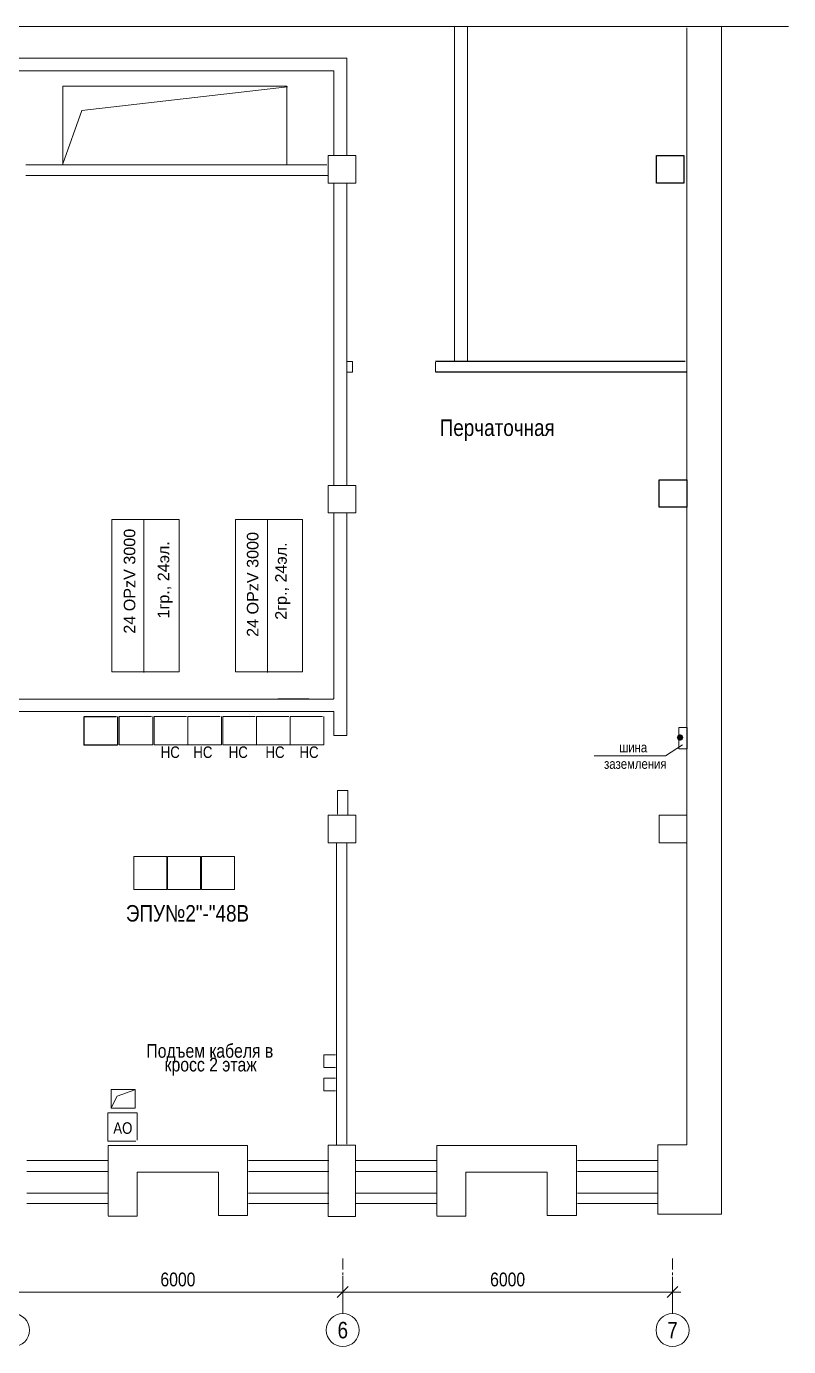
# Model space of a CAD drawing. Header units: millimetres. Extents: x 529148 to 732989, y -6155083 to -138668.
# Drawn here: x 719119 to 732989, y -166773 to -142756 of the extents above; entities that cross this region are included whole.
import ezdxf
from ezdxf.enums import TextEntityAlignment as Align

# ---------------------------------------------------------------- set-up
doc = ezdxf.new("R2010")
doc.units = ezdxf.units.MM
doc.linetypes.add('осеваяX2', pattern=[4, 2.5, -0.5, 0.5, -0.5])
doc.layers.add('Оси здания', color=6, linetype='Continuous')
doc.styles.add('17_Standard 2.5', font='ARIALN.TTF', dxfattribs={"height": 250})
doc.styles.get("Standard").update_dxf_attribs({"font": 'ARIALN.TTF', "height": 3})
doc.dimstyles.get("Standard").update_dxf_attribs({"dimtxt": 2.5, "dimasz": 2, "dimexe": 1.5, "dimexo": 3, "dimgap": 1, "dimtad": 1, "dimtoh": 1, "dimdec": 0, "dimrnd": 1, "dimzin": 0, "dimdsep": 46, "dimtxsty": '17_Standard 2.5', "dimblk": 'OBLIQUE', "dimcen": 2, "dimdle": 1.5, "dimclrd": 5, "dimclre": 5, "dimclrt": 5, "dimadec": 0, "dimazin": 0, "dimtfac": 1, "dimtdec": 0, "dimtofl": 0, "dimtmove": 0, "dimatfit": 3, "dimldrblk": 'OBLIQUE', "dimfxl": 1, "dimtolj": 1, "dimtzin": 0, "dimlwd": 5, "dimlwe": 5, "dimarcsym": 0})

# ---------------------------------------------------------------- blocks, each defined once
blk = doc.blocks.new('*U506')
at = {"layer": 'Оси здания', "linetype": 'осеваяX2', "lineweight": 5}
blk.add_line((0, -10), (0, 0), dxfattribs=at)
at = {"layer": 'Оси здания', "lineweight": 5}
blk.add_circle((0, -13), 3, dxfattribs=at)
at = {"layer": 'Оси здания', "linetype": 'ByBlock', "lineweight": 5}
blk.add_attdef('ОСЬ', text='', height=3, rotation=360, dxfattribs=at).set_placement((0, -13), align=Align.MIDDLE_CENTER)
blk = doc.blocks.new('_Oblique')
at = {"color": 0, "linetype": 'ByBlock', "lineweight": -2}
blk.add_line((-0.5, -0.5), (0.5, 0.5), dxfattribs=at)
blk = doc.blocks.new('*D518')
at = {"color": 5, "linetype": 'Continuous', "lineweight": 5, "transparency": 16777216}
for p, q in [((718876, -165490), (718876, -165932)), ((724876, -165507), (724876, -165932)), ((718726, -165782), (725026, -165782))]:
    blk.add_line(p, q, dxfattribs=at)
at = {"layer": 'Defpoints', "color": 0, "linetype": 'Continuous', "lineweight": 50, "transparency": 16777216}
for p in [(718876, -165190), (724876, -165207), (724876, -165782)]:
    blk.add_point(p, dxfattribs=at)
at = {"color": 5, "linetype": 'Continuous', "lineweight": 5, "transparency": 16777216, "xscale": 200, "yscale": 200, "zscale": 200, "rotation": 180}
blk.add_blockref('_Oblique', (718876, -165782), dxfattribs=at)
at = {"color": 5, "linetype": 'Continuous', "lineweight": 5, "transparency": 16777216, "xscale": 200, "yscale": 200, "zscale": 200}
blk.add_blockref('_Oblique', (724876, -165782), dxfattribs=at)
at = {"color": 5, "linetype": 'Continuous', "lineweight": 20, "transparency": 16777216, "insert": (721876, -165554), "char_height": 250, "attachment_point": 5, "style": '17_Standard 2.5'}
blk.add_mtext('\\A1;6000', dxfattribs=at)
blk = doc.blocks.new('*D519')
at = {"color": 5, "linetype": 'Continuous', "lineweight": 5, "transparency": 16777216}
for p, q in [((724876, -165490), (724876, -165932)), ((730876, -165507), (730876, -165932)), ((724726, -165782), (731026, -165782))]:
    blk.add_line(p, q, dxfattribs=at)
at = {"layer": 'Defpoints', "color": 0, "linetype": 'Continuous', "lineweight": 50, "transparency": 16777216}
for p in [(724876, -165190), (730876, -165207), (730876, -165782)]:
    blk.add_point(p, dxfattribs=at)
at = {"color": 5, "linetype": 'Continuous', "lineweight": 5, "transparency": 16777216, "xscale": 200, "yscale": 200, "zscale": 200, "rotation": 180}
blk.add_blockref('_Oblique', (724876, -165782), dxfattribs=at)
at = {"color": 5, "linetype": 'Continuous', "lineweight": 5, "transparency": 16777216, "xscale": 200, "yscale": 200, "zscale": 200}
blk.add_blockref('_Oblique', (730876, -165782), dxfattribs=at)
at = {"color": 5, "linetype": 'Continuous', "lineweight": 20, "transparency": 16777216, "insert": (727876, -165554), "char_height": 250, "attachment_point": 5, "style": '17_Standard 2.5'}
blk.add_mtext('\\A1;6000', dxfattribs=at)

msp = doc.modelspace()

# ---------------------------------------------------------------- linework, layer by layer
at = {"color": 7, "lineweight": 5}
msp.add_line((701892.981876, -142762.719718), (732988.634888, -142756.472213), dxfattribs=at)
at = {"color": 7, "linetype": 'Continuous', "lineweight": 20}
for p, q in [((726907.593057, -142757.795986), (726907.593057, -148856.836817)), ((727145.926597, -148856.836817), (727145.926597, -142757.795986)), ((724949.295337, -143332.257507), (715449.295337, -143332.257507)), ((724949.295337, -145106.6118), (724949.295337, -143332.257507)), ((718923.257057, -143561.838171), (724710.961797, -143561.838171)), ((724710.961797, -143561.838171), (724710.961797, -145106.6118)), ((724588.336031, -145277.547087), (719111.404778, -145277.547087)), ((724611.404778, -145106.6118), (725111.404778, -145106.6118)), ((724611.404778, -145606.6118), (724611.404778, -145106.6118)), ((725111.404778, -145106.6118), (725111.404778, -145606.6118)), ((719111.404778, -145466.769053), (724615.414103, -145466.769053)), ((725111.404778, -145606.6118), (724611.404778, -145606.6118)), ((724710.961797, -145606.6118), (724710.961797, -151106.6118)), ((724949.295337, -151106.6118), (724949.295337, -145606.6118)), ((726563.395731, -148866.646787), (726563.395731, -149042.25689)), ((724611.404778, -151106.6118), (725111.404778, -151106.6118)), ((724611.404778, -151606.6118), (724611.404778, -151106.6118)), ((725111.404778, -151106.6118), (725111.404778, -151606.6118)), ((725111.404778, -151606.6118), (724611.404778, -151606.6118)), ((724710.961797, -151606.6118), (724710.961797, -154983.284218)), ((724949.295337, -155657.350816), (724949.295337, -151606.6118)), ((702774.715332, -154993.284218), (724700.961797, -154993.284218)), ((723693.931828, -154990.851206), (724257.51932, -154990.851206)), ((724700.961797, -154993.284218), (724710.961797, -154983.284218)), ((724710.961797, -155221.687826), (702774.715332, -155221.687826)), ((720165.838674, -155832.06098), (720165.838674, -155318.512412)), ((720165.838674, -155318.512412), (720753.148077, -155318.512412)), ((720172.594951, -155823.830871), (720172.594951, -155310.282303)), ((720172.594951, -155310.282303), (720759.904353, -155310.282303)), ((720777.619242, -155318.512412), (720777.619242, -155832.06098)), ((720784.375519, -155310.282303), (720784.375519, -155823.830871)), ((720808.846814, -155823.830871), (720808.846814, -155310.282303)), ((720808.846814, -155310.282303), (721396.156217, -155310.282303)), ((721420.627383, -155310.282303), (721420.627383, -155823.830871)), ((721445.098549, -155823.830871), (721445.098549, -155310.282303)), ((721445.098549, -155310.282303), (722032.407952, -155310.282303)), ((722056.879118, -155310.282303), (722056.879118, -155823.830871)), ((722056.879118, -155310.282303), (722644.18852, -155310.282303)), ((722668.659686, -155310.282303), (722668.659686, -155823.830871)), ((722693.130982, -155823.830871), (722693.130982, -155310.282303)), ((722693.130982, -155310.282303), (723280.440384, -155310.282303)), ((723304.91155, -155823.830871), (723304.91155, -155310.282303)), ((723304.91155, -155310.282303), (723892.220953, -155310.282303)), ((723916.692119, -155823.830871), (723916.692119, -155310.282303)), ((723916.692119, -155310.282303), (724504.001522, -155310.282303)), ((724528.472688, -155310.282303), (724528.472688, -155823.830871)), ((724710.961797, -155221.687826), (724710.961797, -155657.350816)), ((720777.619242, -155832.06098), (720165.838674, -155832.06098)), ((720784.375519, -155823.830871), (720172.594951, -155823.830871)), ((721420.627383, -155823.830871), (720808.846814, -155823.830871)), ((722668.659686, -155823.830871), (721445.098549, -155823.830871)), ((724528.472688, -155823.830871), (722693.130982, -155823.830871)), ((724710.961797, -155657.350816), (724949.295337, -155657.350816)), ((724968.953412, -156654.349742), (724780.713277, -156654.349742)), ((724780.713277, -156654.349742), (724780.713277, -157087.009682)), ((724968.953412, -157105.821043), (724968.953412, -156654.349742)), ((724611.404778, -157106.6118), (725111.404778, -157106.6118)), ((724611.404778, -157606.6118), (724611.404778, -157106.6118)), ((725111.404778, -157106.6118), (725111.404778, -157606.6118)), ((730635.499183, -157106.6118), (731135.499183, -157106.6118)), ((730635.499183, -157606.6118), (730635.499183, -157106.6118)), ((731135.499183, -157106.6118), (731135.499183, -157606.6118)), ((725111.404778, -157606.6118), (724611.404778, -157606.6118)), ((724761.889263, -157619.299817), (724761.889263, -163112.199913)), ((724949.295337, -163093.388632), (724949.295337, -157606.6118)), ((731135.499183, -157606.6118), (730635.499183, -157606.6118)), ((721073.525277, -157857.062708), (721673.525277, -157857.062708)), ((721073.525277, -158457.062708), (721073.525277, -157857.062708)), ((721673.525277, -157857.062708), (721673.525277, -158457.062708)), ((721686.558635, -157857.062708), (722286.558635, -157857.062708)), ((721686.558635, -158457.062708), (721686.558635, -157857.062708)), ((722286.558635, -157857.062708), (722286.558635, -158457.062708)), ((722307.35214, -157857.062708), (722907.35214, -157857.062708)), ((722307.35214, -158457.062708), (722307.35214, -157857.062708)), ((722907.35214, -157857.062708), (722907.35214, -158457.062708)), ((721673.525277, -158457.062708), (721073.525277, -158457.062708)), ((722286.558635, -158457.062708), (721686.558635, -158457.062708)), ((722907.35214, -158457.062708), (722307.35214, -158457.062708)), ((724743.319352, -161463.951824), (724531.390682, -161463.951824)), ((724531.390682, -161463.951824), (724531.390682, -161696.847499)), ((724531.390682, -161696.847499), (724743.319352, -161696.847499)), ((720771.637187, -162215.251689), (721093.451455, -162101.286673)), ((724743.319352, -161887.39848), (724531.390682, -161887.39848)), ((724531.390682, -161887.39848), (724531.390682, -162120.294155)), ((720663.411508, -162431.475241), (720771.637187, -162215.251689)), ((724531.390682, -162120.294155), (724743.319352, -162120.294155)), ((721134.609335, -162521.952782), (720597.984474, -162521.952782)), ((720597.984474, -162521.952782), (720597.984474, -163036.613554)), ((721134.609335, -163015.169361), (721134.609335, -162521.952782)), ((720597.984474, -163036.613554), (721113.144319, -163036.613554)), ((720605.934907, -164388.594872), (720605.934907, -163114.766412)), ((720605.934907, -163114.766412), (723144.387654, -163114.766412)), ((723144.387654, -163114.766412), (723144.387654, -164388.594872)), ((724607.371118, -163107.990722), (725107.371118, -163107.990722)), ((724607.371118, -164407.990722), (724607.371118, -163107.990722)), ((725107.371118, -163107.990722), (725107.371118, -164407.990722)), ((719126.30199, -163385.793732), (720592.36019, -163385.793732)), ((723157.962206, -163385.793732), (724624.020407, -163385.793732)), ((719126.30199, -163589.064222), (720592.36019, -163589.064222)), ((722614.977657, -163602.615602), (721135.34474, -163602.615602)), ((721135.34474, -163602.615602), (721135.34474, -164402.146252)), ((722614.977657, -164388.594872), (722614.977657, -163602.615602)), ((723157.962206, -163589.064222), (724624.020407, -163589.064222)), ((719126.30199, -163982.053892), (720592.36019, -163982.053892)), ((723157.962206, -163982.053892), (724624.020407, -163982.053892)), ((719126.30199, -164171.773002), (720592.36019, -164171.773002)), ((723157.962206, -164171.773002), (724624.020407, -164171.773002)), ((721135.34474, -164402.146252), (720605.934907, -164402.146252)), ((723144.387654, -164388.594872), (722614.977657, -164388.594872)), ((725107.371118, -164407.990722), (724607.371118, -164407.990722))]:
    msp.add_line(p, q, dxfattribs=at)
at = {"color": 7, "linetype": 'Continuous', "lineweight": 20, "ltscale": 100}
for p, q in [((731135.499183, -142779.687068), (731135.499183, -163103.91031)), ((731767.387621, -164366.692936), (731767.387621, -142757.795986)), ((726588.596089, -164388.594872), (726588.596089, -163114.766412)), ((726588.596089, -163114.766412), (729127.048836, -163114.766412)), ((729127.048836, -163114.766412), (729127.048836, -164388.594872)), ((731135.499183, -163103.91031), (730608.925059, -163103.91031)), ((730608.925059, -163103.91031), (730608.925059, -164366.692936)), ((725108.963172, -163385.793732), (726575.021372, -163385.793732)), ((729145.457812, -163385.793732), (730611.516013, -163385.793732)), ((725108.963172, -163589.064222), (726575.021372, -163589.064222)), ((728597.638839, -163602.615602), (727118.005922, -163602.615602)), ((727118.005922, -163602.615602), (727118.005922, -164402.146252)), ((728597.638839, -164388.594872), (728597.638839, -163602.615602)), ((729145.457812, -163589.064222), (730611.516013, -163589.064222)), ((725108.963172, -163982.053892), (726575.021372, -163982.053892)), ((729145.457812, -163982.053892), (730611.516013, -163982.053892)), ((725108.963172, -164171.773002), (726575.021372, -164171.773002)), ((729145.457812, -164171.773002), (730611.516013, -164171.773002)), ((727118.005922, -164402.146252), (726588.596089, -164402.146252)), ((729127.048836, -164388.594872), (728597.638839, -164388.594872)), ((730608.925059, -164366.692936), (731767.387621, -164366.692936))]:
    msp.add_line(p, q, dxfattribs=at)
at = {"color": 7, "linetype": 'Continuous'}
for p, q in [((730581.802129, -145106.6118), (731081.802129, -145106.6118)), ((730581.802129, -145606.6118), (730581.802129, -145106.6118)), ((731081.802129, -145106.6118), (731081.802129, -145606.6118)), ((731081.802129, -145606.6118), (730581.802129, -145606.6118)), ((731104.506, -148850.717966), (726563.395731, -148850.717966)), ((726563.395731, -149039.939933), (731131.584073, -149039.939933)), ((730635.499183, -151003.162388), (731135.499183, -151003.162388)), ((730635.499183, -151503.162388), (730635.499183, -151003.162388)), ((731135.499183, -151003.162388), (731135.499183, -151503.162388)), ((731135.499183, -151503.162388), (730635.499183, -151503.162388))]:
    msp.add_line(p, q, dxfattribs=at)
at = {"color": 7, "lineweight": 20}
for p, q in [((730990.605684, -155509.29006), (731142.563603, -155509.29006)), ((730990.605684, -155901.660803), (730990.605684, -155509.29006)), ((731142.563603, -155509.29006), (731142.563603, -155901.660803)), ((730750.784402, -156023.776132), (731057.133158, -155829.148995)), ((729450.581525, -156023.776132), (730750.784402, -156023.776132)), ((731142.563603, -155901.660803), (730990.605684, -155901.660803)), ((720664.230795, -162096.663635), (721095.458261, -162095.431991)), ((720664.230795, -162433.319849), (720664.230795, -162096.663635)), ((721095.458261, -162095.431991), (721096.768657, -162433.319849)), ((721096.768657, -162433.319849), (720664.230795, -162433.319849))]:
    msp.add_line(p, q, dxfattribs=at)
at = {"color": 7, "linetype": 'Continuous', "lineweight": 20}
for points in [[(719780.619135, -145280.719222), (719780.619135, -143841.869073), (723857.419266, -143841.869073), (723857.419266, -145268.315315)], [(719780.619135, -145255.91148), (720128.638674, -144288.408799), (723869.848582, -143854.27298)], [(720675.346, -151729.897472), (720675.346, -154500.736492), (721897.648172, -154500.736492), (721897.648172, -151729.897472), (720675.346, -151729.897472)], [(721256.908603, -154509.878973), (721256.908603, -151737.707369)], [(722923.472795, -151729.897472), (722923.472795, -154500.736492), (724145.774967, -154500.736492), (724145.774967, -151729.897472), (722923.472795, -151729.897472)], [(723505.035397, -154509.878973), (723505.035397, -151737.707369)]]:
    msp.add_lwpolyline(points, dxfattribs=at)
at = {"color": 7, "lineweight": 20}
msp.add_lwpolyline([(724950.77289, -148853.340545), (725054.154432, -148853.340545), (725054.154432, -149049.610765), (724950.77289, -149049.610765)], close=True, dxfattribs=at)
at = {"color": 7, "linetype": 'Continuous', "lineweight": 20}
for points in [[(730971.928174, -155734.878765), (730954.428819, -155692.631585), (730971.928174, -155650.384404)], [(731014.175355, -155752.37812), (730971.928174, -155650.384404), (731014.175355, -155632.885049)], [(730971.928174, -155734.878765), (730971.928174, -155650.384404), (731014.175355, -155752.37812)], [(731014.175355, -155752.37812), (731014.175355, -155632.885049), (731056.422535, -155734.878765)], [(731056.422535, -155734.878765), (731014.175355, -155632.885049), (731056.422535, -155650.384404)], [(731056.422535, -155734.878765), (731056.422535, -155650.384404), (731073.921891, -155692.631585)]]:
    msp.add_solid(points, dxfattribs=at)

# ---------------------------------------------------------------- block references
at = {"color": 7, "linetype": 'ByBlock', "lineweight": 5, "xscale": 100, "yscale": 100, "zscale": 100}
for p, values in [((718876.246594, -165173.492812), {'ОСЬ': '5'}), ((724876.246594, -165173.492812), {'ОСЬ': '6'}), ((730876.246594, -165173.492812), {'ОСЬ': '7'})]:
    msp.add_blockref('*U506', p, dxfattribs=at).add_auto_attribs(values)

# ---------------------------------------------------------------- texts
at = {"color": 7, "linetype": 'Continuous', "lineweight": 20}
for s, height, p in [('НС', 210, (721563.179493, -156064.878804)), ('НС', 210, (722156.582157, -156064.878804)), ('НС', 210, (722800.487207, -156064.878804)), ('НС', 210, (723469.643449, -156064.878804)), ('НС', 210, (724088.297306, -156064.878804)), ('шина', 180, (729906.290992, -155962.746612)), (' заземления', 180, (729573.768469, -156262.746612)), ('ЭПУ№2"-"48В', 300, (720929.144524, -159041.244041)), ('Подъем кабеля в', 249.999, (721301.87298, -161518.078313)), ('кросс 2 этаж', 249.999, (721634.829607, -161768.078313)), ('АО', 210, (720699.954952, -162902.889501))]:
    msp.add_text(s, height=height, dxfattribs=at).set_placement(p)
at = {"color": 7, "linetype": 'Continuous', "insert": (726639.062266, -149906.983274), "char_height": 300, "width": 4941.59, "attachment_point": 1}
msp.add_mtext('Перчаточная', dxfattribs=at)
at = {"color": 7, "linetype": 'Continuous', "lineweight": 20, "char_height": 210, "attachment_point": 6, "rotation": 90}
for s, insert in [('{\\fArial|b0|i0|c204|p34;24 \\fArial|b0|i0|c0|p34;OPzV 3000}', (720997.380296, -151895.883014)), ('{\\fArial|b0|i0|c204|p34;24 \\fArial|b0|i0|c0|p34;OPzV 3000}', (723237.479792, -151954.330798)), ('{\\fArial|b0|i0|c204|p34;1гр., 24эл.}', (721644.377974, -152121.666038)), ('{\\fArial|b0|i0|c204|p34;2гр., 24эл.}', (723782.805186, -152144.864833))]:
    msp.add_mtext(s, dxfattribs=dict(at, insert=insert))

# ---------------------------------------------------------------- dimensions: what is measured, and where the dimension line sits
at = {"color": 7, "linetype": 'Continuous', "lineweight": 20}
for base, p1, p2, picture, middle in [((724876.246594, -165782.059354), (718876.246594, -165190.372307), (724876.246594, -165207.251803), '*D518', (721876.246594, -165554.416107)), ((730876.246594, -165782.059354), (724876.246594, -165190.372307), (730876.246594, -165207.251803), '*D519', (727876.246594, -165554.416107))]:
    dim = msp.add_linear_dim(base=base, p1=p1, p2=p2, dimstyle='Standard', override={"dimscale": 100}, dxfattribs=at)
    dim.commit()
    dim.dimension.update_dxf_attribs({"geometry": picture, "text_midpoint": middle})

doc.saveas('drawing.dxf')
